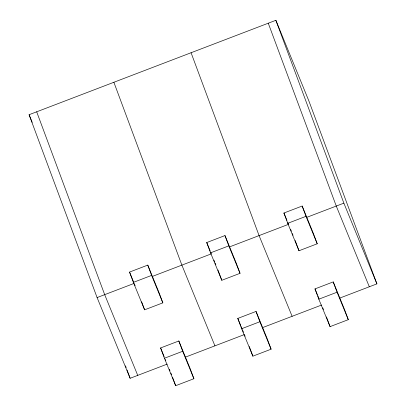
<?xml version="1.0" encoding="UTF-8"?>
<svg xmlns="http://www.w3.org/2000/svg" width="406" height="406" viewBox="0 0 406 406"><rect width="100%" height="100%" fill="white"/><g stroke="black" fill="none" stroke-linecap="round" stroke-linejoin="round"><path stroke-width="0.61" d="M167.211 364.096L130.133 378.285L97.09 297.568L29.085 114.715L275.867 20.3L308.91 101.018L376.915 283.87L339.837 298.055M129.539 272.081L147.774 265.103L159.01 292.548L162.842 302.851L144.607 309.824L133.371 282.383L129.539 272.081L133.472 281.688M206.735 242.549L224.97 235.571L236.206 263.017L240.037 273.314L221.803 280.292L210.562 252.847L206.735 242.549L210.201 251.025M283.926 213.013L302.16 206.04L313.396 233.48L317.228 243.783L298.994 250.761L287.758 223.315L283.926 213.013L286.935 220.362M133.371 282.383L151.605 275.405L162.842 302.851M210.562 252.847L228.801 245.874L240.037 273.314M287.758 223.315L305.992 216.337L317.228 243.783M97.09 297.568L134.163 283.383M152.402 276.405L211.359 253.846L210.663 252.151M229.593 246.873L288.554 224.315L287.859 222.62M306.789 217.337L343.867 203.152L376.915 283.87M160.603 347.952L178.838 340.979L190.074 368.42L193.906 378.722L175.671 385.7L164.435 358.254L160.603 347.952L164.146 356.605M237.799 318.421L256.034 311.443L267.27 338.888L271.101 349.19L252.867 356.169L241.631 328.723L237.799 318.421L240.631 325.338M314.995 288.889L333.23 281.911L344.466 309.357L348.297 319.659L330.063 326.632L318.822 299.192L314.995 288.889L317.355 294.654M164.435 358.254L182.67 351.281L193.906 378.722M241.631 328.723L259.865 321.745L271.101 349.19M318.822 299.192L337.061 292.213L348.297 319.659M185.451 357.123L244.407 334.564L245.102 336.259M262.641 327.586L321.603 305.033M369.318 286.778L336.269 206.06L268.264 23.208M290.681 229.502L291.386 231.232M292.33 233.541L293.041 235.267M317.827 295.807L319.004 298.689M322.76 307.855L323.455 309.55M292.122 316.31L259.074 235.592L191.074 52.739M213.957 260.19L214.662 261.921M215.134 263.073L215.845 264.803M241.103 326.495L242.286 329.378M242.758 330.53L243.463 332.26M214.926 345.841L181.878 265.128L113.878 82.271M134.401 283.956L135.112 285.687M165.323 359.488L165.795 360.64M169.297 369.181L169.987 370.876M170.916 373.139L171.611 374.834M137.735 375.377L104.687 294.66L36.682 111.807M29.085 114.715L32.196 122.318M275.867 20.3L343.867 203.152M333.23 281.911L337.061 292.213M302.16 206.04L305.992 216.337M326.444 316.903L330.063 326.632M295.162 240.459L298.994 250.761M256.034 311.443L259.865 321.745M224.97 235.571L228.801 245.874M249.248 346.44L252.867 356.169M217.971 269.99L221.803 280.292M178.838 340.979L182.67 351.281M147.774 265.103L151.605 275.405M172.479 377.113L175.671 385.7M141.628 301.815L144.607 309.824M125.5 365.816L126.159 367.597M127.042 369.973L130.133 378.285"/></g></svg>
